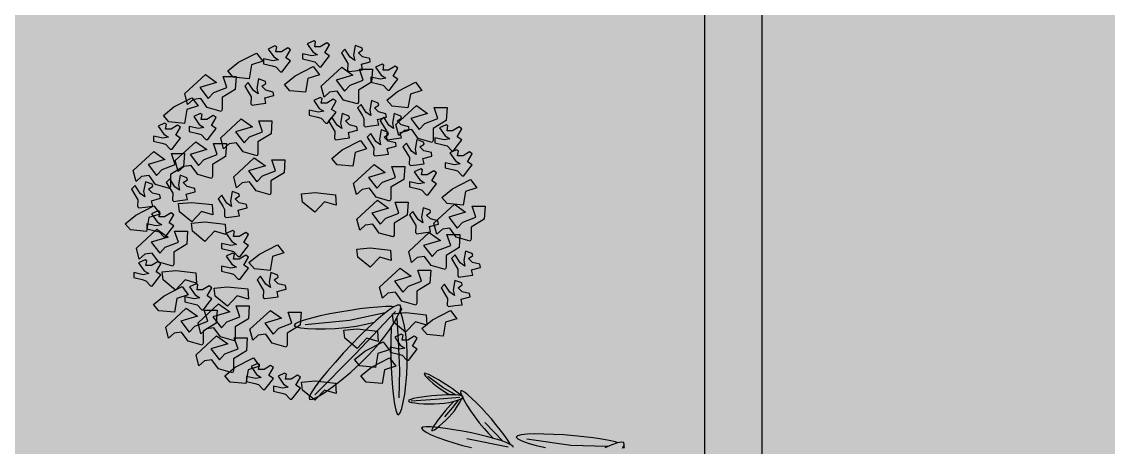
# Model space of a CAD drawing. Extents: x 302512 to 1034855, y -184136 to 410364.
# Drawn here: x 545969 to 553563, y 314634 to 317605 of the extents above; entities that cross this region are included whole.
import ezdxf

# ---------------------------------------------------------------- set-up
doc = ezdxf.new("R2010")
doc.units = 0
doc.header["$MEASUREMENT"] = 0
for name, color, linetype in [('WALL', 4, 'Continuous'), ('坐椅', 7, 'Continuous'), ('建筑', 2, 'Continuous'), ('树', 80, 'Continuous'), ('绿化', 97, 'Continuous'), ('绿地', 3, 'Continuous')]:
    doc.layers.add(name, color=color, linetype=linetype)
doc.styles.add('DIM_FONT', font='SIMPLEX.shx', dxfattribs={"width": 0.8})

# ---------------------------------------------------------------- blocks, each defined once
blk = doc.blocks.new('A$C46FC3478')
at = {"layer": '建筑'}
for p, q in [((6200.2, 530.1), (6200.2, 8670.1)), ((6600.2, 930.1), (6600.2, 8270.1))]:
    blk.add_line(p, q, dxfattribs=at)
blk = doc.blocks.new('BRANCHO2', base_point=(16.83, 36.07))
for p, q in [((16.7826, 36.0972), (16.8244, 36.1012)), ((16.8244, 36.1012), (16.8867, 36.0942)), ((16.7857, 36.0721), (16.7826, 36.0972)), ((16.8235, 36.041), (16.7857, 36.0721)), ((16.8534, 36.0726), (16.8235, 36.041)), ((16.8887, 36.0624), (16.8534, 36.0726)), ((16.8867, 36.0942), (16.8887, 36.0624))]:
    blk.add_line(p, q)
blk = doc.blocks.new('BRANCHO3', base_point=(16.71, 35.96))
for p, q in [((16.6899, 36.0349), (16.6698, 36.0256)), ((16.6956, 36.0318), (16.6899, 36.0349)), ((16.6927, 36.0165), (16.6956, 36.0318)), ((16.6698, 36.0256), (16.687, 36.001)), ((16.687, 36.001), (16.7014, 35.9918)), ((16.71, 36.0165), (16.6927, 36.0165)), ((16.7301, 36.0288), (16.71, 36.0165)), ((16.7243, 35.9979), (16.7387, 36.0226)), ((16.7387, 35.9887), (16.7243, 35.9979)), ((16.7387, 36.0226), (16.7301, 36.0288)), ((16.6554, 35.9949), (16.6554, 35.9795)), ((16.6841, 35.9887), (16.6554, 35.9949)), ((16.6554, 35.9795), (16.6812, 35.9733)), ((16.6812, 35.9733), (16.6927, 35.9702)), ((16.7014, 35.9918), (16.6841, 35.9887)), ((16.6927, 35.9702), (16.7071, 35.9548)), ((16.7128, 35.9548), (16.7243, 35.9702)), ((16.7243, 35.9702), (16.7387, 35.9887)), ((16.7071, 35.9548), (16.7128, 35.9548))]:
    blk.add_line(p, q)
blk = doc.blocks.new('BRANCHO1', base_point=(16.66, 36.12))
for p, q in [((16.573, 36.1498), (16.6363, 36.2083)), ((16.6363, 36.2083), (16.6707, 36.1837)), ((16.7024, 36.1683), (16.6909, 36.2022)), ((16.6909, 36.2022), (16.7311, 36.2022)), ((16.7311, 36.2022), (16.7283, 36.1621)), ((16.6707, 36.1837), (16.619, 36.1683)), ((16.619, 36.1683), (16.6449, 36.1344)), ((16.6622, 36.1529), (16.7024, 36.1683)), ((16.5817, 36.1159), (16.573, 36.1498)), ((16.5989, 36.1313), (16.5817, 36.1159)), ((16.6219, 36.1344), (16.5989, 36.1313)), ((16.642, 36.1067), (16.6219, 36.1344)), ((16.6449, 36.1344), (16.6622, 36.1529)), ((16.7283, 36.1621), (16.688, 36.1375)), ((16.688, 36.1375), (16.688, 36.1005)), ((16.6851, 36.0944), (16.642, 36.1067)), ((16.688, 36.1005), (16.6851, 36.0944))]:
    blk.add_line(p, q)
blk = doc.blocks.new('M_F14')
at = {"xscale": 896.4705882352939, "yscale": 896.4705882352939, "zscale": 896.4705882352939}
for name, p in [('BRANCHO3', (33.5, 445.6)), ('BRANCHO3', (-74.2, 431.3)), ('BRANCHO1', (114, 361.1)), ('BRANCHO3', (222.5, 381.1)), ('BRANCHO1', (-263.1, 340.4)), ('BRANCHO3', (51.3, 289.4)), ('BRANCHO1', (320.5, 254.4)), ('BRANCHO3', (-280.4, 244.6)), ('BRANCHO3', (-379, 217.7)), ('BRANCHO1', (-163.9, 217.7)), ('BRANCHO3', (399.5, 213.7)), ('BRANCHO1', (-289.4, 154.9)), ('BRANCHO3', (428.2, 144.4)), ('BRANCHO1', (-405.9, 128)), ('BRANCHO1', (-128, 110.1)), ('BRANCHO1', (203.7, 92.2)), ('BRANCHO3', (329.2, 92.2)), ('BRANCHO2', (24.4, 65.3)), ('BRANCHO2', (-316.3, 38.4)), ('BRANCHO1', (212.6, -6.4)), ('BRANCHO1', (425.8, -18.1)), ('BRANCHO3', (-397, -24.4)), ('BRANCHO2', (-280.4, -15.4)), ('BRANCHO1', (-397, -87.1)), ('BRANCHO3', (-190.8, -78.2)), ('BRANCHO1', (356.1, -96.1)), ('BRANCHO2', (176.8, -87.1)), ('BRANCHO3', (-190.8, -140.9)), ('BRANCHO3', (-433, -159.2)), ('BRANCHO1', (275.4, -194.7)), ('BRANCHO2', (-361.1, -149.9)), ('BRANCHO3', (-291.8, -226.1)), ('BRANCHO2', (-217.7, -194.7)), ('BRANCHO1', (-315.7, -305)), ('BRANCHO1', (-226.6, -293.3)), ('BRANCHO1', (-83.2, -311.2)), ('BRANCHO2', (275.4, -266.4)), ('BRANCHO2', (140.9, -311.2)), ('BRANCHO3', (275.4, -365)), ('BRANCHO1', (-232, -381.5)), ('BRANCHO3', (-122, -446)), ('BRANCHO3', (-47.4, -472.6)), ('BRANCHO2', (24.4, -454.7))]:
    blk.add_blockref(name, p, dxfattribs=at)
for name, p, rotation in [('BRANCHO3', (114, 432.8), 315.0000000000102), ('BRANCHO2', (-172.9, 432.8), 33.69006752598449), ('BRANCHO3', (-153.1, 340.4), 315.0000000000102), ('BRANCHO2', (-16.7, 395.4), 33.69006752598449), ('BRANCHO2', (266.4, 352.2), 33.69006752598449), ('BRANCHO2', (-351.6, 309.4), 33.69006752598449), ('BRANCHO3', (158.8, 280.4), 315.0000000000102), ('BRANCHO3', (78.2, 244.6), 315.0000000000102), ('BRANCHO3', (221.6, 244.6), 315.0000000000102), ('BRANCHO3', (185.7, 199.8), 315.0000000000102), ('BRANCHO2', (114, 190.8), 33.69006752598449), ('BRANCHO3', (284.3, 172.9), 315.0000000000102), ('BRANCHO3', (-370.1, 74.2), 315.0000000000102), ('BRANCHO3', (-466.4, 56), 315.0000000000102), ('BRANCHO2', (418.8, 83.2), 33.69006752598449), ('BRANCHO3', (-226.6, 29.4), 315.0000000000102), ('BRANCHO2', (-456.9, 10.6), 33.69006752598449), ('BRANCHO3', (302.3, -15.4), 315.0000000000102), ('BRANCHO2', (-114.8, -97), 33.69006752598449), ('BRANCHO3', (418.6, -135.3), 315.0000000000102), ('BRANCHO3', (-119.1, -194.7), 315.0000000000102), ('BRANCHO3', (389.9, -216.5), 315.0000000000102), ('BRANCHO2', (-379, -212.6), 33.69006752598449), ('BRANCHO2', (363.6, -278.7), 33.69006752598449), ('BRANCHO2', (176.8, -365), 33.69006752598449), ('BRANCHO2', (-181.8, -409.8), 33.69006752598449), ('BRANCHO2', (194.7, -409.8), 33.69006752598449)]:
    blk.add_blockref(name, p, dxfattribs=dict(at, rotation=rotation))
at = {"width": 0.8, "flags": 9}
for tag, p in [('XSIZE', (-2.5, 2.5)), ('YSIZE', (-2.5, 0))]:
    blk.add_attdef(tag, p, '', height=0.2, dxfattribs=at)
blk = doc.blocks.new('_F43BVI')
at = {"layer": '绿地'}
for p, q in [((-0.652, 0.8856), (-0.6643, 0.8655)), ((-0.6469, 0.8927), (-0.652, 0.8856)), ((-0.6254, 0.912), (-0.6301, 0.9103)), ((-0.6209, 0.9073), (-0.6254, 0.912)), ((-0.6776, 0.8409), (-0.6918, 0.8126)), ((-0.6448, 0.8527), (-0.6909, 0.7259)), ((-0.6643, 0.8655), (-0.6776, 0.8409)), ((-0.6918, 0.8126), (-0.7064, 0.7813)), ((-0.7064, 0.7813), (-0.7212, 0.7477)), ((-0.6909, 0.7259), (-0.7631, 0.5792)), ((-0.7212, 0.7477), (-0.7357, 0.7126)), ((-0.7357, 0.7126), (-0.7494, 0.6774)), ((-0.7617, 0.6436), (-0.7721, 0.6124)), ((-0.7494, 0.6774), (-0.7617, 0.6436)), ((-0.7721, 0.6124), (-0.7799, 0.5854)), ((-0.7473, 0.579), (-0.7304, 0.6042)), ((-0.7304, 0.6042), (-0.7122, 0.6338)), ((-0.7845, 0.564), (-0.7855, 0.5497)), ((-0.7799, 0.5854), (-0.7845, 0.564)), ((-0.7742, 0.5475), (-0.7623, 0.5597)), ((-0.7623, 0.5597), (-0.7473, 0.579)), ((-0.7855, 0.5497), (-0.7821, 0.5439)), ((-0.7821, 0.5439), (-0.7742, 0.5475)), ((-0.8495, 0.4876), (-0.874, 0.4776)), ((-0.7819, 0.4936), (-0.8692, 0.4511)), ((-0.8263, 0.4965), (-0.8495, 0.4876)), ((-0.7568, 0.5043), (-0.8323, 0.3687)), ((-0.8048, 0.504), (-0.8263, 0.4965)), ((-0.7855, 0.51), (-0.8048, 0.504)), ((-0.7691, 0.5143), (-0.7855, 0.51)), ((-0.7629, 0.5154), (-0.7691, 0.5143)), ((-0.9471, 0.444), (-0.968, 0.433)), ((-0.9237, 0.4554), (-0.9471, 0.444)), ((-0.899, 0.4667), (-0.9237, 0.4554)), ((-0.874, 0.4776), (-0.899, 0.4667)), ((-0.8742, 0.431), (-0.8486, 0.441)), ((-0.8486, 0.441), (-0.8247, 0.4519)), ((-0.8247, 0.4519), (-0.8042, 0.4624)), ((-1.0063, 0.4073), (-1.0075, 0.4026)), ((-1.0075, 0.4026), (-1.0016, 0.4005)), ((-0.9987, 0.4143), (-1.0063, 0.4073)), ((-1.0016, 0.4005), (-0.9894, 0.4008)), ((-0.9856, 0.423), (-0.9987, 0.4143)), ((-0.9894, 0.4008), (-0.9719, 0.4034)), ((-0.968, 0.433), (-0.9856, 0.423)), ((-0.9787, 0.4003), (-0.9808, 0.4006)), ((-0.978, 0.3977), (-0.9787, 0.4003)), ((-0.9719, 0.4034), (-0.9506, 0.4079)), ((-0.9506, 0.4079), (-0.9264, 0.4142)), ((-0.9264, 0.4142), (-0.9005, 0.4219)), ((-0.9005, 0.4219), (-0.8742, 0.431)), ((-1.0345, 0.3677), (-1.0466, 0.3581)), ((-0.9976, 0.3821), (-1.0396, 0.3441)), ((-1.0229, 0.3764), (-1.0345, 0.3677)), ((-1.0121, 0.3842), (-1.0229, 0.3764)), ((-1.0148, 0.3517), (-1.005, 0.361)), ((-1.0023, 0.3906), (-1.0121, 0.3842)), ((-0.9853, 0.3921), (-1.0056, 0.3039)), ((-0.9938, 0.3957), (-1.0023, 0.3906)), ((-0.9905, 0.3973), (-0.9938, 0.3957)), ((-0.9758, 0.3938), (-0.9794, 0.3965)), ((-0.9791, 0.3942), (-0.978, 0.3977)), ((-0.9784, 0.3677), (-0.9769, 0.3646)), ((-0.9782, 0.3839), (-0.9585, 0.3549)), ((-0.9769, 0.3646), (-0.9707, 0.3528)), ((-0.9691, 0.3874), (-0.9758, 0.3938)), ((-0.9615, 0.3791), (-0.9691, 0.3874)), ((-0.9534, 0.3692), (-0.9615, 0.3791)), ((-0.9451, 0.3577), (-0.9534, 0.3692)), ((-1.0396, 0.3441), (-1.0953, 0.3039)), ((-1.0821, 0.3274), (-1.0921, 0.3179)), ((-1.0709, 0.3376), (-1.0821, 0.3274)), ((-1.0589, 0.348), (-1.0709, 0.3376)), ((-1.0657, 0.3141), (-1.0524, 0.3226)), ((-1.0466, 0.3581), (-1.0589, 0.348)), ((-1.0524, 0.3226), (-1.0392, 0.332)), ((-1.0392, 0.332), (-1.0264, 0.3418)), ((-1.0264, 0.3418), (-1.0148, 0.3517)), ((-0.9707, 0.3528), (-0.9635, 0.3402)), ((-0.9635, 0.3402), (-0.9556, 0.327)), ((-0.9585, 0.3549), (-0.9342, 0.3165)), ((-0.9556, 0.327), (-0.9471, 0.3135)), ((-0.9367, 0.3448), (-0.9451, 0.3577)), ((-0.9287, 0.3309), (-0.9367, 0.3448)), ((-0.9212, 0.3166), (-0.9287, 0.3309)), ((-1.3608, 0.2896), (-1.3651, 0.2869)), ((-1.3554, 0.2862), (-1.3608, 0.2896)), ((-1.3455, 0.2827), (-1.3561, 0.2819)), ((-1.352, 0.2784), (-1.3554, 0.2862)), ((-1.3234, 0.2821), (-1.3455, 0.2827)), ((-1.2968, 0.2794), (-1.3234, 0.2821)), ((-1.1062, 0.3024), (-1.1094, 0.2973)), ((-1.1094, 0.2973), (-1.1093, 0.2945)), ((-1.1093, 0.2945), (-1.1056, 0.2942)), ((-1.1003, 0.3094), (-1.1062, 0.3024)), ((-1.1056, 0.2942), (-1.0988, 0.2964)), ((-1.0921, 0.3179), (-1.1003, 0.3094)), ((-1.0988, 0.2964), (-1.0895, 0.3007)), ((-1.0895, 0.3007), (-1.0782, 0.3067)), ((-1.0782, 0.3067), (-1.0657, 0.3141)), ((-1.0056, 0.3039), (-1.0278, 0.218)), ((-0.9471, 0.3135), (-0.9384, 0.3002)), ((-0.9384, 0.3002), (-0.9298, 0.2878)), ((-0.9298, 0.2878), (-0.9217, 0.2766)), ((-0.9144, 0.3023), (-0.9212, 0.3166)), ((-0.9087, 0.2889), (-0.9144, 0.3023)), ((-0.9042, 0.277), (-0.9087, 0.2889)), ((-1.3804, 0.2576), (-1.3875, 0.2351)), ((-1.3771, 0.2657), (-1.3804, 0.2576)), ((-1.3595, 0.2647), (-1.2557, 0.0758)), ((-1.334, 0.2615), (-1.253, 0.241)), ((-1.2666, 0.2745), (-1.2968, 0.2794)), ((-1.2335, 0.2673), (-1.2666, 0.2745)), ((-1.253, 0.241), (-1.1491, 0.2114)), ((-1.1984, 0.2578), (-1.2335, 0.2673)), ((-1.1621, 0.2459), (-1.1984, 0.2578)), ((-1.1259, 0.2322), (-1.1621, 0.2459)), ((-0.9217, 0.2766), (-0.9143, 0.2674)), ((-0.9143, 0.2674), (-0.9081, 0.2606)), ((-0.9081, 0.2606), (-0.9035, 0.2568)), ((-0.9012, 0.2672), (-0.9042, 0.277)), ((-0.9035, 0.2568), (-0.9007, 0.2565)), ((-0.9, 0.2601), (-0.9012, 0.2672)), ((-0.9007, 0.2565), (-0.9, 0.2601)), ((-1.3946, 0.2081), (-1.4016, 0.1772)), ((-1.3875, 0.2351), (-1.3946, 0.2081)), ((-1.3655, 0.2274), (-1.38, 0.0933)), ((-1.3088, 0.2323), (-1.301, 0.2291)), ((-1.301, 0.2291), (-1.2713, 0.2182)), ((-1.2713, 0.2182), (-1.2386, 0.2071)), ((-1.2386, 0.2071), (-1.2036, 0.1962)), ((-1.1491, 0.2114), (-1.054, 0.1778)), ((-1.0914, 0.2176), (-1.1259, 0.2322)), ((-1.0599, 0.2029), (-1.0914, 0.2176)), ((-1.033, 0.1888), (-1.0599, 0.2029)), ((-1.4016, 0.1772), (-1.4083, 0.1433)), ((-1.348, 0.1462), (-1.3453, 0.1781)), ((-1.2036, 0.1962), (-1.1671, 0.1856)), ((-1.1671, 0.1856), (-1.1307, 0.1759)), ((-1.1307, 0.1759), (-1.0956, 0.1674)), ((-1.0956, 0.1674), (-1.0635, 0.1605)), ((-1.0635, 0.1605), (-1.0358, 0.1558)), ((-1.0122, 0.1761), (-1.033, 0.1888)), ((-0.9988, 0.1656), (-1.0122, 0.1761)), ((-0.9943, 0.1581), (-0.9988, 0.1656)), ((-1.4083, 0.1433), (-1.4146, 0.1072)), ((-1.3529, 0.1101), (-1.348, 0.1462)), ((-1.0358, 0.1558), (-1.0141, 0.1535)), ((-1.0141, 0.1535), (-0.9997, 0.1541)), ((-0.9997, 0.1541), (-0.9943, 0.1581)), ((-1.4146, 0.1072), (-1.4203, 0.0697)), ((-1.38, 0.0933), (-1.4151, -0.0664)), ((-1.3599, 0.0725), (-1.3529, 0.1101)), ((-1.4203, 0.0697), (-1.4252, 0.0322)), ((-1.3687, 0.0349), (-1.3599, 0.0725)), ((-1.2557, 0.0758), (-1.1591, -0.1119)), ((-1.4252, 0.0322), (-1.429, -0.0036)), ((-1.3787, -0.0013), (-1.3687, 0.0349)), ((-1.4317, -0.0364), (-1.4328, -0.0644)), ((-1.429, -0.0036), (-1.4317, -0.0364)), ((-1.3997, -0.0629), (-1.3892, -0.0344)), ((-1.3892, -0.0344), (-1.3787, -0.0013)), ((-1.4328, -0.0644), (-1.4322, -0.0863)), ((-1.4095, -0.0852), (-1.3997, -0.0629)), ((-1.4322, -0.0863), (-1.4297, -0.1004)), ((-1.4297, -0.1004), (-1.4251, -0.1053)), ((-1.4251, -0.1053), (-1.4182, -0.0999)), ((-1.4182, -0.0999), (-1.4095, -0.0852))]:
    blk.add_line(p, q, dxfattribs=at)
for points in [[(-0.6226, 0.9034), (-0.6326, 0.9126), (-0.6402, 0.9138), (-0.645, 0.9065), (-0.647, 0.8913), (-0.6465, 0.8692), (-0.6436, 0.8411)], [(-0.7489, 0.523), (-0.755, 0.5216), (-0.7637, 0.5148), (-0.7745, 0.5031), (-0.787, 0.4871), (-0.801, 0.4673), (-0.816, 0.4445), (-0.8317, 0.4191), (-0.8478, 0.3918), (-0.8638, 0.3632), (-0.8791, 0.3344), (-0.8931, 0.3065), (-0.9052, 0.2809), (-0.9146, 0.2585), (-0.9208, 0.2406), (-0.9231, 0.2285), (-0.9208, 0.2231), (-0.9136, 0.2254), (-0.9021, 0.2346), (-0.8873, 0.2497), (-0.8702, 0.2696), (-0.8517, 0.2932), (-0.8327, 0.3194), (-0.8141, 0.3471), (-0.797, 0.3754)]]:
    blk.add_lwpolyline(points, dxfattribs=at)
for points in [[(-1.018, 0.3143), (-1.0223, 0.2957), (-1.0263, 0.277), (-1.0296, 0.2592), (-1.0322, 0.2428), (-1.0338, 0.2288), (-1.0344, 0.2178), (-1.0337, 0.2106), (-1.0316, 0.2079), (-1.0279, 0.2104), (-1.023, 0.2174), (-1.0171, 0.2283), (-1.0108, 0.2422), (-1.0042, 0.2584), (-0.9978, 0.2762), (-0.9919, 0.2947), (-0.9869, 0.3133), (-0.983, 0.3313), (-0.9803, 0.3481), (-0.9786, 0.3634), (-0.978, 0.3769), (-0.9783, 0.388), (-0.9794, 0.3965), (-0.9813, 0.4019), (-0.9839, 0.4039), (-0.9871, 0.4021), (-0.9908, 0.3969), (-0.995, 0.3885), (-0.9994, 0.3775), (-1.004, 0.3642), (-1.0088, 0.349), (-1.0135, 0.3322)], [(-1.2944, 0.0746), (-1.2725, 0.0347), (-1.2499, -0.0046), (-1.2275, -0.0416), (-1.2062, -0.0748), (-1.1869, -0.1024), (-1.1704, -0.1228), (-1.1578, -0.1345), (-1.1498, -0.1358), (-1.1472, -0.1256), (-1.1496, -0.1053), (-1.1564, -0.0768), (-1.1671, -0.042), (-1.1812, -0.0028), (-1.198, 0.039), (-1.217, 0.0813), (-1.2375, 0.1223), (-1.2591, 0.1603), (-1.281, 0.1945), (-1.3023, 0.2244), (-1.3225, 0.2493), (-1.3407, 0.2686), (-1.3561, 0.2819), (-1.368, 0.2885), (-1.3758, 0.2879), (-1.3787, 0.2796), (-1.377, 0.2644), (-1.3711, 0.2431), (-1.3616, 0.2165), (-1.3487, 0.1855), (-1.3329, 0.1509), (-1.3147, 0.1137)]]:
    blk.add_lwpolyline(points, close=True, dxfattribs=at)
at = {"style": 'DIM_FONT', "width": 0.7, "flags": 9}
for tag in ['YSIZE', 'XSIZE']:
    blk.add_attdef(tag, (0, 0), '', height=0.5, dxfattribs=at)
blk = doc.blocks.new('ZU')
at = {"layer": '绿地', "xscale": 1.5, "yscale": 1.5, "zscale": 0.001, "rotation": 260.5308552460376}
blk.add_blockref('_F43BVI', (-0.8522, 0.1655), dxfattribs=at)
blk = doc.blocks.new('A$C0B5A7686')
at = {"layer": '树', "linetype": 'ByBlock', "xscale": 640, "yscale": 640, "zscale": 640, "rotation": 151.15692544915}
blk.add_blockref('ZU', (642.8, 1492.6), dxfattribs=at)
blk = doc.blocks.new('A$C750B0621')
at = {"layer": '树'}
blk.add_blockref('A$C0B5A7686', (0, 0), dxfattribs=at)
blk = doc.blocks.new('A$C5AB93D8E')
at = {"layer": '绿化', "xscale": 0.8, "yscale": 0.8, "zscale": 0.8}
blk.add_blockref('A$C750B0621', (0, 0), dxfattribs=at)
blk = doc.blocks.new('A$C68DB62A4')
at = {"layer": '绿化', "rotation": 236.3690562220917}
blk.add_blockref('A$C5AB93D8E', (801.7, 2393.5), dxfattribs=at)
blk = doc.blocks.new('_F37GYG')
at = {"layer": '绿化', "linetype": 'ByBlock', "xscale": 0.2867748092958204, "yscale": 0.2867748092958204, "zscale": 0.2867748092958204}
blk.add_blockref('A$C68DB62A4', (-306.06, -300.5), dxfattribs=at)
at = {"style": 'DIM_FONT', "width": 0.8, "flags": 9}
for tag in ['YSIZE', 'XSIZE']:
    blk.add_attdef(tag, (0, 0), '', height=0.5, dxfattribs=at)

msp = doc.modelspace()

# ---------------------------------------------------------------- hatches: boundary and pattern name
at = {"linetype": 'ByBlock', "lineweight": 5}
h = msp.add_hatch(color=256, dxfattribs=at)
h.paths.add_polyline_path([(522592.5, 349253.9), (520797, 349301.4), (520829.7, 350538.8), (522625.3, 350491.3)], flags=16)
h.paths.add_polyline_path([(519829.3, 348499.2), (521552.6, 344814.8), (523659.8, 348397.9)], flags=17)
edge = h.paths.add_edge_path()
edge.add_line((572984.2, 342026.3), (375866.6, 347237.3))
edge.add_line((522608.4, 351499.9), (519298.7, 226302.4))

# ---------------------------------------------------------------- block references
at = {"layer": 'WALL'}
msp.add_blockref('A$C46FC3478', (544543.8, 312988.8), dxfattribs=at)
at = {"layer": '坐椅', "xscale": 8.626176000000003, "yscale": 8.626176000000003, "zscale": 8.626176000000003}
msp.add_blockref('_F37GYG', (548859.2, 312650.5), dxfattribs=at)
at = {"layer": '树', "xscale": 2.5272, "yscale": 2.5272, "zscale": 2.5272}
msp.add_blockref('M_F14', (547971.1, 316176.1), dxfattribs=at)

doc.saveas('drawing.dxf')
